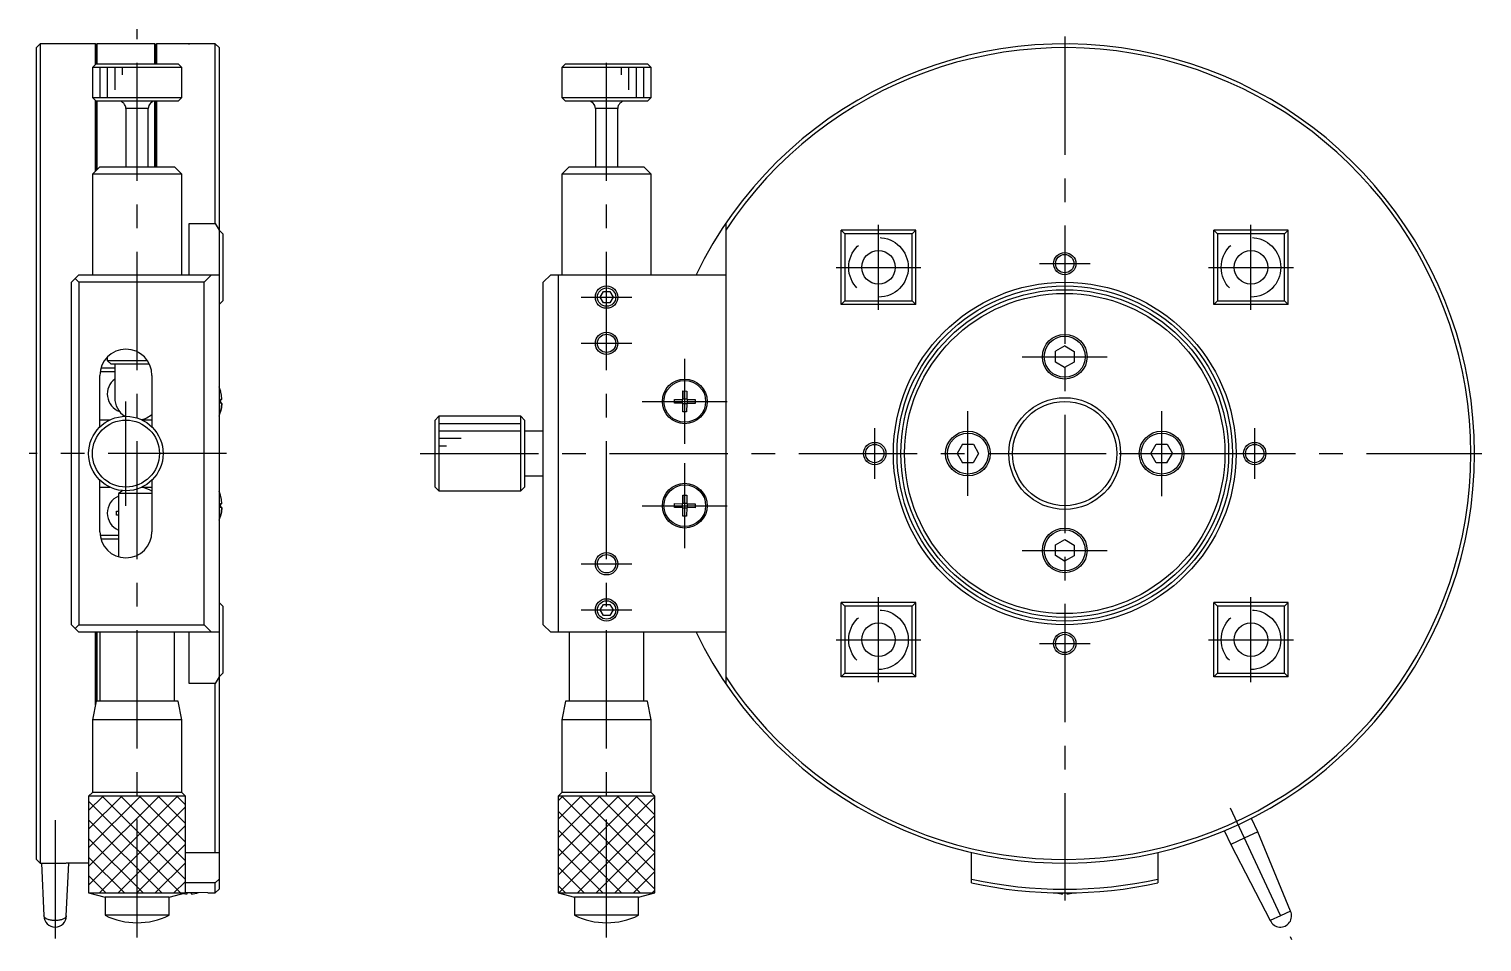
# Model space of a CAD drawing. Extents: x -2 to 428, y -8 to 252.
# Drawn here: x 232.8 to 427.9, y 71 to 193.5 of the extents above; entities that cross this region are included whole.
import ezdxf

# ---------------------------------------------------------------- set-up
doc = ezdxf.new("R2010")
doc.units = 0
doc.header["$LTSCALE"] = 0.5
doc.linetypes.add('CENTER', pattern=[50.8, 31.75, -6.35, 6.35, -6.35])
doc.linetypes.add('DASHED', pattern=[19.05, 12.7, -6.35])
for name, color, linetype in [('MSM_CENTER', 1, 'CENTER'), ('MSM_CONTINUOUS', 7, 'CONTINUOUS'), ('MSM_DASHED', 4, 'DASHED'), ('MSM_NARROW', 5, 'CONTINUOUS')]:
    doc.layers.add(name, color=color, linetype=linetype)

msp = doc.modelspace()

# ---------------------------------------------------------------- linework, layer by layer
at = {"layer": 'MSM_CENTER'}
for p, q in [((247.333699, 71.541207), (247.333699, 193.541213)), ((371.850538, 192.541213), (371.850538, 76.541213)), ((310.350538, 71.541207), (310.350538, 190.871213)), ((346.850538, 155.841213), (346.850538, 167.241213)), ((396.850538, 155.841213), (396.850538, 167.241213)), ((368.450538, 162.041213), (375.250538, 162.041213)), ((341.150538, 161.541213), (352.550538, 161.541213)), ((391.150538, 161.541213), (402.550538, 161.541213)), ((306.950538, 157.541213), (313.750538, 157.541213)), ((306.950538, 151.341213), (313.750538, 151.341213)), ((320.850538, 137.841213), (320.850538, 149.241213)), ((366.150538, 149.541213), (377.550538, 149.541213)), ((245.833699, 129.541213), (245.833699, 143.541213)), ((315.150538, 143.541213), (326.550538, 143.541213)), ((358.850538, 130.841213), (358.850538, 142.241213)), ((384.872713, 130.828141), (384.872713, 142.228141)), ((346.350538, 133.141213), (346.350538, 139.941213)), ((397.350538, 133.141213), (397.350538, 139.941213)), ((259.333699, 136.541213), (232.833699, 136.541213)), ((285.350538, 136.541213), (427.850538, 136.541213)), ((379.172713, 136.528141), (390.572713, 136.528141)), ((320.850538, 123.841213), (320.850538, 135.241213)), ((315.150538, 129.541213), (326.550538, 129.541213)), ((366.150538, 123.541213), (377.550538, 123.541213)), ((306.950538, 121.741213), (313.750538, 121.741213)), ((346.850538, 105.841213), (346.850538, 117.241213)), ((396.850538, 105.841213), (396.850538, 117.241213)), ((306.950538, 115.541213), (313.750538, 115.541213)), ((341.150538, 111.541213), (352.550538, 111.541213)), ((391.150538, 111.541213), (402.550538, 111.541213)), ((368.450538, 111.041213), (375.250538, 111.041213)), ((394.037997, 88.960054), (402.279053, 71.287053)), ((236.333699, 87.300172), (236.333699, 70.95913))]:
    msp.add_line(p, q, dxfattribs=at)
at = {"layer": 'MSM_CONTINUOUS'}
for p, q in [((234.333699, 191.541213), (233.833699, 191.041213)), ((234.333699, 191.541213), (234.333699, 81.541213)), ((237.783689, 191.541213), (234.333699, 191.541213)), ((241.733699, 191.541213), (237.833699, 191.541213)), ((241.833699, 191.441213), (241.733699, 191.541213)), ((241.733699, 188.771213), (241.733699, 191.541213)), ((241.933699, 191.541213), (241.833699, 191.441213)), ((241.833699, 191.441213), (241.833699, 188.871213)), ((241.933699, 191.541213), (241.933699, 188.871213)), ((249.733699, 191.541213), (241.933699, 191.541213)), ((249.733699, 188.871213), (249.733699, 191.541213)), ((249.833699, 191.441213), (249.733699, 191.541213)), ((249.933699, 191.541213), (249.833699, 191.441213)), ((249.833699, 188.871213), (249.833699, 191.441213)), ((249.933699, 191.541213), (249.933699, 188.871213)), ((255.408699, 191.541213), (249.933699, 191.541213)), ((254.301347, 191.530716), (254.333699, 191.530707)), ((257.833699, 191.541213), (255.633694, 191.541213)), ((257.833699, 167.440242), (257.833699, 191.541213)), ((258.333699, 191.041213), (257.833699, 191.541213)), ((233.833699, 82.041213), (233.833699, 191.041213)), ((258.333699, 191.041213), (258.333699, 78.041213)), ((241.833699, 188.871213), (241.333699, 188.371213)), ((253.333699, 188.371213), (241.333699, 188.371213)), ((241.333699, 188.371213), (241.333699, 184.371213)), ((241.833699, 188.871213), (252.833699, 188.871213)), ((253.333699, 188.371213), (252.833699, 188.871213)), ((253.333699, 184.371213), (253.333699, 188.371213)), ((304.850538, 188.871213), (304.350538, 188.371213)), ((316.350538, 188.371213), (304.350538, 188.371213)), ((304.350538, 188.371213), (304.350538, 184.371213)), ((304.850538, 188.871213), (315.850538, 188.871213)), ((316.350538, 188.371213), (315.850538, 188.871213)), ((316.350538, 184.371213), (316.350538, 188.371213)), ((241.333699, 184.371213), (253.333699, 184.371213)), ((241.333699, 184.371213), (241.833699, 183.871213)), ((241.733699, 174.441213), (241.733699, 183.971213)), ((252.833699, 183.871213), (241.833699, 183.871213)), ((241.833699, 174.541213), (241.833699, 183.871213)), ((241.933699, 183.871213), (241.933699, 174.641213)), ((249.733699, 175.041213), (249.733699, 183.866201)), ((249.833699, 183.871213), (249.833699, 175.041213)), ((249.933699, 183.871213), (249.933699, 175.041213)), ((252.833699, 183.871213), (253.333699, 184.371213)), ((304.350538, 184.371213), (316.350538, 184.371213)), ((304.350538, 184.371213), (304.850538, 183.871213)), ((315.850538, 183.871213), (304.850538, 183.871213)), ((315.850538, 183.871213), (316.350538, 184.371213)), ((248.833704, 182.871213), (245.833694, 182.871213)), ((245.833699, 182.871213), (245.833699, 175.041213)), ((248.833699, 175.041213), (248.833699, 182.871213)), ((311.850543, 182.871213), (308.850533, 182.871213)), ((308.850538, 182.871213), (308.850538, 175.041233)), ((311.850538, 175.041233), (311.850538, 182.871213)), ((242.333699, 175.041213), (241.333699, 174.041213)), ((253.333699, 174.041213), (241.333699, 174.041213)), ((241.333699, 174.041213), (241.333699, 160.541213)), ((242.333699, 175.041213), (252.333699, 175.041213)), ((253.333699, 174.041213), (252.333699, 175.041213)), ((253.333699, 160.541213), (253.333699, 174.041213)), ((305.350538, 175.041213), (304.350538, 174.041213)), ((316.350538, 174.041213), (304.350538, 174.041213)), ((304.350538, 174.041213), (304.350538, 160.541213)), ((305.350538, 175.041213), (315.350538, 175.041213)), ((316.350538, 174.041213), (315.350538, 175.041213)), ((316.350538, 160.541213), (316.350538, 174.041213)), ((254.333699, 167.440242), (257.833699, 167.440242)), ((254.333699, 160.541213), (254.333699, 167.440242)), ((257.833699, 167.440242), (258.333699, 166.541213)), ((258.333699, 166.541213), (258.833699, 166.041213)), ((258.833699, 166.041213), (258.833699, 157.041213)), ((326.350538, 167.440242), (326.350538, 105.642184)), ((341.850538, 166.541213), (342.350538, 166.041213)), ((351.850538, 166.541213), (341.850538, 166.541213)), ((341.850538, 156.541213), (341.850538, 166.541213)), ((351.350538, 166.041213), (342.350538, 166.041213)), ((342.350538, 166.041213), (342.350538, 157.041213)), ((351.350538, 166.041213), (351.850538, 166.541213)), ((351.350538, 157.041213), (351.350538, 166.041213)), ((351.850538, 156.541213), (351.850538, 166.541213)), ((401.850538, 166.541213), (391.850538, 166.541213)), ((391.850538, 166.541213), (392.350538, 166.041213)), ((391.850538, 156.541213), (391.850538, 166.541213)), ((401.350538, 166.041213), (392.350538, 166.041213)), ((392.350538, 166.041213), (392.350538, 157.041213)), ((401.850538, 166.541213), (401.350538, 166.041213)), ((401.350538, 157.041213), (401.350538, 166.041213)), ((401.850538, 156.541213), (401.850538, 166.541213)), ((238.533699, 159.541213), (239.533699, 160.541213)), ((239.033699, 160.041213), (239.533699, 159.541213)), ((239.533699, 160.541213), (258.333699, 160.541213)), ((256.333699, 159.541213), (257.333699, 160.541213)), ((301.850538, 159.541213), (302.850538, 160.541213)), ((302.850538, 160.541213), (326.350538, 160.541213)), ((303.850538, 160.541213), (303.850538, 112.541213)), ((238.533699, 113.541213), (238.533699, 159.541213)), ((256.333699, 159.541213), (239.533699, 159.541213)), ((239.533699, 159.541213), (239.533699, 113.541213)), ((256.333699, 113.541213), (256.333699, 159.541213)), ((301.850538, 113.541213), (301.850538, 159.541213)), ((309.484513, 157.541213), (309.917526, 158.291213)), ((309.917526, 158.291213), (310.783551, 158.291213)), ((310.783551, 158.291213), (311.216564, 157.541213)), ((258.333699, 156.541213), (258.833699, 157.041213)), ((309.917526, 156.791213), (309.484513, 157.541213)), ((310.783551, 156.791213), (309.917526, 156.791213)), ((311.216564, 157.541213), (310.783551, 156.791213)), ((341.850538, 156.541213), (342.350538, 157.041213)), ((351.850538, 156.541213), (341.850538, 156.541213)), ((342.350538, 157.041213), (351.350538, 157.041213)), ((351.350538, 157.041213), (351.850538, 156.541213)), ((392.350538, 157.041213), (391.850538, 156.541213)), ((401.850538, 156.541213), (391.850538, 156.541213)), ((392.350538, 157.041213), (401.350538, 157.041213)), ((401.350538, 157.041213), (401.850538, 156.541213)), ((370.594053, 148.830876), (370.607126, 150.274192)), ((371.86361, 150.98453), (370.607126, 150.274192)), ((371.86361, 150.98453), (373.107023, 150.251551)), ((373.107023, 150.251551), (373.093951, 148.808234)), ((243.333699, 149.490703), (243.333699, 149.041213)), ((243.333699, 149.041213), (248.70598, 149.041213)), ((243.333699, 149.041213), (243.833699, 148.541213)), ((248.995976, 148.541213), (243.833699, 148.541213)), ((244.333699, 148.541213), (244.333699, 144.041213)), ((371.837466, 148.097897), (370.594053, 148.830876)), ((373.093951, 148.808234), (371.837466, 148.097897)), ((242.333699, 140.111927), (242.333699, 147.041213)), ((242.369597, 147.541213), (244.333699, 147.541213)), ((242.479597, 148.041213), (244.333699, 148.041213)), ((249.333699, 147.041213), (249.333699, 140.111927)), ((258.533057, 144.943411), (258.526903, 144.93794)), ((258.526903, 144.94265), (258.533057, 144.943411)), ((258.656592, 144.378712), (258.526903, 144.94265)), ((258.72016, 143.803557), (258.656592, 144.378712)), ((320.592904, 143.803557), (320.60322, 144.94265)), ((320.60322, 144.94265), (320.593533, 143.872996)), ((320.60322, 144.94265), (321.123199, 144.93794)), ((321.123199, 144.93794), (321.112882, 143.798848)), ((258.526903, 143.293895), (258.526903, 143.813874)), ((258.526903, 143.813874), (258.656592, 143.808766)), ((258.656592, 143.793639), (258.526903, 143.788531)), ((258.533057, 143.541213), (258.526903, 143.268552)), ((258.656592, 143.288788), (258.526903, 143.293895)), ((258.526903, 142.144486), (258.656592, 142.708424)), ((258.656592, 142.703714), (258.526903, 142.139777)), ((258.72016, 143.803557), (258.527383, 143.803557)), ((258.72016, 143.798848), (258.527596, 143.798848)), ((258.656592, 143.808766), (258.72016, 143.803557)), ((258.72016, 143.798848), (258.656592, 143.793639)), ((258.72016, 143.283579), (258.656592, 143.288788)), ((258.656592, 142.708424), (258.72016, 143.283579)), ((258.72016, 143.278869), (258.656592, 142.703714)), ((258.72016, 143.278869), (258.719912, 143.278869)), ((319.449102, 143.293895), (319.453811, 143.813874)), ((320.588194, 143.283579), (319.449102, 143.293895)), ((319.453811, 143.813874), (320.592904, 143.803557)), ((320.518755, 143.284207), (320.523465, 143.804186)), ((320.577877, 142.144486), (320.588194, 143.283579)), ((320.577877, 142.144486), (320.587565, 143.21414)), ((320.587565, 143.21414), (320.588194, 143.283579)), ((321.107544, 143.20943), (320.587565, 143.21414)), ((320.592904, 143.803557), (320.593533, 143.872996)), ((320.593533, 143.872996), (321.113511, 143.868287)), ((321.108173, 143.278869), (321.097856, 142.139777)), ((322.247265, 143.268552), (321.108173, 143.278869)), ((321.112882, 143.798848), (322.251975, 143.788531)), ((321.182321, 143.798219), (321.177612, 143.27824)), ((322.251975, 143.788531), (322.247265, 143.268552)), ((243.654249, 141.041213), (242.333699, 141.041213)), ((249.333699, 141.041213), (248.013148, 141.041213)), ((258.533057, 142.139015), (258.526903, 142.144486)), ((287.850538, 141.541213), (287.350538, 141.041213)), ((287.350538, 132.041213), (287.350538, 141.041213)), ((287.850538, 141.541213), (287.850538, 131.541213)), ((298.850538, 141.541213), (287.850538, 141.541213)), ((298.850538, 131.541213), (298.850538, 141.541213)), ((299.350538, 141.041213), (298.850538, 141.541213)), ((299.350538, 141.041213), (299.350538, 132.041213)), ((321.097856, 142.139777), (320.577877, 142.144486)), ((301.850538, 139.541213), (299.350538, 139.541213)), ((358.140201, 137.797698), (357.407222, 136.554285)), ((357.407222, 136.554285), (358.117559, 135.297801)), ((358.140201, 137.797698), (359.583517, 137.784626)), ((360.293855, 136.528141), (359.560876, 135.284728)), ((359.583517, 137.784626), (360.293855, 136.528141)), ((383.407222, 136.554285), (384.140201, 137.797698)), ((384.117559, 135.297801), (383.407222, 136.554285)), ((384.140201, 137.797698), (385.583517, 137.784626)), ((385.560876, 135.284728), (386.293855, 136.528141)), ((385.583517, 137.784626), (386.293855, 136.528141)), ((359.560876, 135.284728), (358.117559, 135.297801)), ((385.560876, 135.284728), (384.117559, 135.297801)), ((242.333699, 126.041213), (242.333699, 132.970499)), ((249.333699, 132.970499), (249.333699, 126.041213)), ((299.350538, 133.541213), (301.850538, 133.541213)), ((242.333699, 132.041213), (243.654249, 132.041213)), ((249.333699, 131.163704), (244.833703, 131.163704)), ((244.833703, 131.163704), (244.833703, 122.68711)), ((248.013148, 132.041213), (249.333699, 132.041213)), ((258.533057, 130.943411), (258.526903, 130.93794)), ((258.526903, 130.94265), (258.533057, 130.943411)), ((258.656592, 130.378712), (258.526903, 130.94265)), ((287.350538, 132.041213), (287.850538, 131.541213)), ((287.850538, 131.541213), (298.850538, 131.541213)), ((298.850538, 131.541213), (299.350538, 132.041213)), ((320.592904, 129.803557), (320.60322, 130.94265)), ((320.60322, 130.94265), (320.593533, 129.872996)), ((320.60322, 130.94265), (321.123199, 130.93794)), ((321.123199, 130.93794), (321.112882, 129.798848)), ((244.575109, 128.281213), (244.575109, 128.801213)), ((244.575109, 128.801213), (244.790614, 128.801213)), ((258.526903, 129.293895), (258.526903, 129.813874)), ((258.526903, 129.813874), (258.656592, 129.808766)), ((258.656592, 129.793639), (258.526903, 129.788531)), ((258.533057, 129.541213), (258.526903, 129.268552)), ((258.656592, 129.288788), (258.526903, 129.293895)), ((258.72016, 129.803557), (258.527383, 129.803557)), ((258.72016, 129.798848), (258.527596, 129.798848)), ((258.72016, 129.803557), (258.656592, 130.378712)), ((258.656592, 129.808766), (258.72016, 129.803557)), ((258.72016, 129.798848), (258.656592, 129.793639)), ((258.72016, 129.283579), (258.656592, 129.288788)), ((258.656592, 128.708424), (258.72016, 129.283579)), ((258.72016, 129.278869), (258.656592, 128.703714)), ((258.72016, 129.278869), (258.719912, 129.278869)), ((319.449102, 129.293895), (319.453811, 129.813874)), ((320.588194, 129.283579), (319.449102, 129.293895)), ((319.453811, 129.813874), (320.592904, 129.803557)), ((320.518755, 129.284207), (320.523465, 129.804186)), ((320.577877, 128.144486), (320.588194, 129.283579)), ((320.577877, 128.144486), (320.587565, 129.21414)), ((320.587565, 129.21414), (320.588194, 129.283579)), ((321.107544, 129.20943), (320.587565, 129.21414)), ((320.592904, 129.803557), (320.593533, 129.872996)), ((320.593533, 129.872996), (321.113511, 129.868287)), ((321.108173, 129.278869), (321.097856, 128.139777)), ((322.247265, 129.268552), (321.108173, 129.278869)), ((321.112882, 129.798848), (322.251975, 129.788531)), ((321.182321, 129.798219), (321.177612, 129.27824)), ((322.251975, 129.788531), (322.247265, 129.268552)), ((244.790614, 128.281213), (244.575109, 128.281213)), ((258.526903, 128.144486), (258.656592, 128.708424)), ((258.656592, 128.703714), (258.526903, 128.139777)), ((258.533057, 128.139015), (258.526903, 128.144486)), ((321.097856, 128.139777), (320.577877, 128.144486)), ((244.833703, 125.541213), (242.369597, 125.541213)), ((244.833703, 125.041213), (242.479597, 125.041213)), ((370.607126, 124.274192), (371.86361, 124.98453)), ((371.86361, 124.98453), (373.107023, 124.251551)), ((370.594053, 122.830876), (370.607126, 124.274192)), ((373.107023, 124.251551), (373.093951, 122.808234)), ((371.837466, 122.097897), (370.594053, 122.830876)), ((373.093951, 122.808234), (371.837466, 122.097897)), ((258.833699, 116.041213), (258.333699, 116.541213)), ((258.833699, 116.041213), (258.833699, 107.041213)), ((309.484513, 115.541213), (309.917526, 116.291213)), ((309.917526, 114.791213), (309.484513, 115.541213)), ((309.917526, 116.291213), (310.783551, 116.291213)), ((310.783551, 116.291213), (311.216564, 115.541213)), ((311.216564, 115.541213), (310.783551, 114.791213)), ((341.850538, 106.541213), (341.850538, 116.541213)), ((342.350538, 116.041213), (341.850538, 116.541213)), ((351.850538, 116.541213), (341.850538, 116.541213)), ((342.350538, 116.041213), (342.350538, 107.041213)), ((351.350538, 116.041213), (342.350538, 116.041213)), ((351.350538, 116.041213), (351.850538, 116.541213)), ((351.350538, 107.041213), (351.350538, 116.041213)), ((351.850538, 106.541213), (351.850538, 116.541213)), ((401.850538, 116.541213), (391.850538, 116.541213)), ((392.350538, 116.041213), (391.850538, 116.541213)), ((391.850538, 106.541213), (391.850538, 116.541213)), ((401.350538, 116.041213), (392.350538, 116.041213)), ((392.350538, 116.041213), (392.350538, 107.041213)), ((401.850538, 116.541213), (401.350538, 116.041213)), ((401.350538, 107.041213), (401.350538, 116.041213)), ((401.850538, 106.541213), (401.850538, 116.541213)), ((239.533699, 112.541213), (238.533699, 113.541213)), ((239.533699, 113.541213), (239.033699, 113.041213)), ((239.533699, 113.541213), (256.333699, 113.541213)), ((257.333699, 112.541213), (256.333699, 113.541213)), ((302.850538, 112.541213), (301.850538, 113.541213)), ((310.783551, 114.791213), (309.917526, 114.791213)), ((258.333699, 112.541213), (239.533699, 112.541213)), ((241.733699, 102.791197), (241.733699, 112.541213)), ((241.833699, 112.541213), (241.833699, 103.291213)), ((241.933699, 112.541213), (241.933699, 103.291213)), ((242.333699, 112.541213), (242.333699, 103.291213)), ((252.333699, 103.291213), (252.333699, 112.541213)), ((254.333699, 105.642184), (254.333699, 112.541213)), ((326.350538, 112.541213), (302.850538, 112.541213)), ((305.350538, 112.541213), (305.350538, 103.291213)), ((315.350538, 103.291213), (315.350538, 112.541213)), ((257.833699, 105.642184), (254.333699, 105.642184)), ((258.333699, 106.541213), (257.833699, 105.642184)), ((257.833699, 82.9805), (257.833699, 105.642184)), ((258.333699, 106.541213), (258.833699, 107.041213)), ((341.850538, 106.541213), (342.350538, 107.041213)), ((351.850538, 106.541213), (341.850538, 106.541213)), ((342.350538, 107.041213), (351.350538, 107.041213)), ((351.850538, 106.541213), (351.350538, 107.041213)), ((392.350538, 107.041213), (391.850538, 106.541213)), ((401.850538, 106.541213), (391.850538, 106.541213)), ((392.350538, 107.041213), (401.350538, 107.041213)), ((401.850538, 106.541213), (401.350538, 107.041213)), ((241.833702, 103.291213), (241.333703, 100.791214)), ((252.833696, 103.291213), (241.833702, 103.291213)), ((253.333695, 100.791214), (252.833696, 103.291213)), ((304.850541, 103.291213), (304.350542, 100.791214)), ((315.850535, 103.291213), (304.850541, 103.291213)), ((316.350534, 100.791214), (315.850535, 103.291213)), ((241.333703, 100.791214), (241.333703, 91.041209)), ((253.333695, 100.791214), (241.333703, 100.791214)), ((253.333695, 91.041209), (253.333695, 100.791214)), ((316.350534, 100.791214), (304.350542, 100.791214)), ((304.350542, 100.791214), (304.350542, 91.041209)), ((316.350534, 91.041209), (316.350534, 100.791214)), ((241.333703, 91.041209), (240.8337, 90.541207)), ((253.833698, 90.541207), (240.8337, 90.541207)), ((240.8337, 90.541207), (240.8337, 77.541206)), ((253.333695, 91.041209), (241.333703, 91.041209)), ((253.833698, 90.541207), (253.333695, 91.041209)), ((253.833698, 77.541206), (253.833698, 90.541207)), ((304.350542, 91.041209), (303.850539, 90.541207)), ((316.850537, 90.541207), (303.850539, 90.541207)), ((303.850539, 90.541207), (303.850539, 77.541206)), ((316.350534, 91.041209), (304.350542, 91.041209)), ((316.850537, 90.541207), (316.350534, 91.041209)), ((316.850537, 77.541206), (316.850537, 90.541207)), ((393.281927, 85.849048), (394.127164, 84.036433)), ((397.752395, 85.726906), (396.907158, 87.539521)), ((395.939779, 84.881669), (394.127164, 84.036433)), ((394.127164, 84.036433), (399.440427, 73.825202)), ((397.752395, 85.726906), (395.939779, 84.881669)), ((402.159351, 75.093057), (397.752395, 85.726906)), ((233.833699, 82.041213), (234.333699, 81.541213)), ((253.833698, 82.9805), (258.333699, 82.9805)), ((359.350538, 78.880568), (359.350538, 82.9805)), ((384.350538, 82.9805), (384.350538, 78.880568)), ((234.333699, 81.541213), (237.783689, 81.541213)), ((234.493572, 81.541213), (234.834007, 74.446277)), ((237.83339, 74.446277), (238.173825, 81.541213)), ((240.8337, 81.541213), (237.833699, 81.541213)), ((257.833699, 78.880568), (253.833698, 78.880568)), ((257.833699, 78.880568), (258.333699, 79.392285)), ((257.833699, 77.541213), (257.833699, 78.880568)), ((257.833699, 77.541213), (258.333699, 78.041213)), ((240.8337, 77.541206), (243.033699, 76.951718)), ((240.8337, 77.541206), (253.833698, 77.541206)), ((243.033699, 76.951718), (243.033699, 74.541207)), ((251.633699, 76.951718), (243.033699, 76.951718)), ((251.633699, 76.951718), (253.833698, 77.541206)), ((251.633699, 74.541207), (251.633699, 76.951718)), ((256.833699, 77.541213), (253.833675, 77.592082)), ((254.073699, 77.578632), (254.593699, 77.578632)), ((254.073699, 77.406261), (254.073699, 77.578632)), ((254.593699, 77.578632), (254.593699, 77.406261)), ((255.592288, 77.578632), (255.595632, 77.571777)), ((256.833368, 77.541213), (257.833699, 77.541213)), ((303.850539, 77.541206), (306.050538, 76.951718)), ((303.850539, 77.541206), (316.850537, 77.541206)), ((314.650538, 76.951718), (306.050538, 76.951718)), ((306.050538, 76.951718), (306.050538, 74.541207)), ((314.650538, 76.951718), (316.850537, 77.541206)), ((314.650538, 74.541207), (314.650538, 76.951718)), ((371.590538, 77.406261), (371.590538, 77.541786)), ((372.110538, 77.541786), (372.110538, 77.406261)), ((234.842184, 74.391797), (234.834007, 74.446277)), ((234.861421, 74.337816), (234.842184, 74.391797)), ((234.891576, 74.284735), (234.861421, 74.337816)), ((234.932425, 74.232947), (234.891576, 74.284735)), ((234.983665, 74.182836), (234.932425, 74.232947)), ((235.044917, 74.134774), (234.983665, 74.182836)), ((235.115725, 74.089118), (235.044917, 74.134774)), ((237.622481, 74.134774), (237.551672, 74.089118)), ((237.683732, 74.182836), (237.622481, 74.134774)), ((237.734972, 74.232947), (237.683732, 74.182836)), ((237.775821, 74.284735), (237.734972, 74.232947)), ((237.805976, 74.337816), (237.775821, 74.284735)), ((237.825213, 74.391797), (237.805976, 74.337816)), ((237.83339, 74.446277), (237.825213, 74.391797)), ((251.633699, 74.541207), (243.033699, 74.541207)), ((314.650538, 74.541207), (306.050538, 74.541207)), ((400.799889, 74.45913), (399.440427, 73.825202)), ((402.159351, 75.093057), (400.799889, 74.45913)), ((235.195565, 74.046205), (235.115725, 74.089118)), ((235.283846, 74.006354), (235.195565, 74.046205)), ((235.379911, 73.969861), (235.283846, 74.006354)), ((235.483049, 73.936996), (235.379911, 73.969861)), ((235.592495, 73.908003), (235.483049, 73.936996)), ((235.707438, 73.883097), (235.592495, 73.908003)), ((235.827025, 73.862462), (235.707438, 73.883097)), ((235.950368, 73.846252), (235.827025, 73.862462)), ((236.076555, 73.834587), (235.950368, 73.846252)), ((236.204648, 73.827553), (236.076555, 73.834587)), ((236.333699, 73.825202), (236.204648, 73.827553)), ((236.462749, 73.827553), (236.333699, 73.825202)), ((236.590842, 73.834587), (236.462749, 73.827553)), ((236.717029, 73.846252), (236.590842, 73.834587)), ((236.840373, 73.862462), (236.717029, 73.846252)), ((236.959959, 73.883097), (236.840373, 73.862462)), ((237.074902, 73.908003), (236.959959, 73.883097)), ((237.184348, 73.936996), (237.074902, 73.908003)), ((237.287486, 73.969861), (237.184348, 73.936996)), ((237.383552, 74.006354), (237.287486, 73.969861)), ((237.471832, 74.046205), (237.383552, 74.006354)), ((237.551672, 74.089118), (237.471832, 74.046205))]:
    msp.add_line(p, q, dxfattribs=at)
for centre, radius in [((346.850538, 161.541213), 2.25), ((371.850538, 162.041213), 1.2295), ((396.850538, 161.541213), 2.25), ((310.350538, 157.541213), 1.2295), ((371.850538, 136.541213), 23), ((371.850538, 136.541213), 22.5), ((371.850538, 136.541213), 22), ((371.850538, 136.541213), 21.5), ((310.350538, 151.341213), 1.2295), ((371.850538, 149.541213), 3), ((371.850538, 149.541213), 2.75), ((320.850538, 143.541213), 3), ((320.850538, 143.541213), 2.8), ((371.850538, 136.541213), 7.5), ((371.850538, 136.541213), 7), ((245.833699, 136.541213), 5), ((245.833699, 136.541213), 4.5), ((358.850538, 136.541213), 3), ((358.850538, 136.541213), 2.75), ((384.850538, 136.541213), 3), ((384.850538, 136.541213), 2.75), ((346.350538, 136.541213), 1.2295), ((397.350538, 136.541213), 1.2295), ((320.850538, 129.541213), 3), ((320.850538, 129.541213), 2.8), ((371.850538, 123.541213), 3), ((371.850538, 123.541213), 2.75), ((310.350538, 121.741213), 1.2295), ((310.350538, 115.541213), 1.2295), ((346.850538, 111.541213), 2.25), ((396.850538, 111.541213), 2.25), ((371.850538, 111.041213), 1.2295)]:
    msp.add_circle(centre, radius, dxfattribs=at)
for centre, radius, start, end in [((371.850538, 136.541213), 55, 205.872096, 154.12786383), ((371.850538, 136.541213), 54.5, 213.398488, 146.601512), ((244.833699, 182.871213), 1, 0, 90), ((249.833699, 182.871213), 1, 90, 180), ((307.850538, 182.871213), 1, 0, 90), ((312.850538, 182.871213), 1, 90, 180), ((245.833699, 147.041213), 3.5, 0, 180), ((245.833699, 144.541213), 2.5, 126.869898, 249.752897), ((253.733699, 143.541213), 5, 16.286444, 23.073918), ((247.333699, 144.041213), 3, 180, 236.525485), ((247.333699, 144.041213), 3, 280.85465, 311.810315), ((253.733699, 143.541213), 5, 336.926082, 343.713556), ((245.833699, 128.541213), 2.5, 113.578078, 246.421922), ((247.333699, 128.041209), 3.999997, 118.461752, 128.682189), ((247.333699, 128.041209), 3.999997, 59.999972, 81.554197), ((253.733699, 129.541213), 5, 16.286444, 23.073918), ((253.733699, 129.541213), 5, 336.926082, 343.713556), ((245.833699, 126.041213), 3.5, 180, 0), ((371.850538, 136.541213), 58.5, 257.662183, 282.337817), ((371.850538, 136.541213), 59, 257.768366, 282.231634), ((254.333699, 81.891213), 4.492483, 260.024225, 266.682184), ((254.333699, 81.891213), 4.492483, 273.317816, 286.26943), ((371.850538, 81.891213), 4.492483, 254.954144, 266.682184), ((371.850538, 81.891213), 4.492483, 273.317816, 285.045856), ((236.333699, 74.45913), 1.5, 180, 0), ((247.333699, 83.286208), 9.745001, 243.816209, 296.183791), ((310.350541, 83.286208), 9.745001, 243.816202, 296.183785), ((400.799889, 74.45913), 1.5, 205, 25.00002176)]:
    msp.add_arc(centre, radius, start, end, dxfattribs=at)
at = {"layer": 'MSM_DASHED'}
for centre in [(346.850538, 161.541213), (396.850538, 161.541213), (346.850538, 111.541213), (396.850538, 111.541213)]:
    msp.add_circle(centre, 4, dxfattribs=at)
at = {"layer": 'MSM_NARROW'}
for p, q in [((255.408869, 191.536358), (253.033704, 191.541213)), ((255.633694, 191.541213), (255.408869, 191.536358)), ((370.550543, 191.541213), (370.550543, 191.525848)), ((373.150533, 191.525848), (373.150533, 191.541213)), ((242.333699, 188.371213), (242.333699, 184.371213)), ((243.333699, 188.371213), (243.333699, 184.371213)), ((244.333699, 188.371213), (244.333699, 185.371213)), ((245.333699, 188.371213), (245.333699, 187.371213)), ((312.350538, 187.371213), (312.350538, 188.371213)), ((313.350538, 185.371213), (313.350538, 188.371213)), ((314.350538, 184.371213), (314.350538, 188.371213)), ((315.350538, 184.371213), (315.350538, 188.371213)), ((298.850538, 140.541213), (287.850538, 140.541213)), ((298.850538, 139.541213), (287.850538, 139.541213)), ((290.850538, 138.541213), (287.850538, 138.541213)), ((288.850538, 137.541213), (287.850538, 137.541213)), ((240.8337, 88.595957), (242.77895, 90.541207)), ((240.8337, 86.095957), (245.27895, 90.541207)), ((240.8337, 83.595957), (247.77895, 90.541207)), ((240.8337, 81.095957), (250.27895, 90.541207)), ((240.8337, 78.595957), (252.77895, 90.541207)), ((240.8337, 89.863804), (253.156298, 77.541206)), ((242.656297, 90.541207), (253.833698, 79.363806)), ((245.156297, 90.541207), (253.833698, 81.863806)), ((247.656297, 90.541207), (253.833698, 84.363806)), ((250.156297, 90.541207), (253.833698, 86.863806)), ((252.656297, 90.541207), (253.833698, 89.363806)), ((303.850539, 89.929636), (304.46211, 90.541207)), ((303.850539, 87.429636), (306.96211, 90.541207)), ((303.850539, 84.929636), (309.46211, 90.541207)), ((303.850539, 82.429636), (311.96211, 90.541207)), ((303.850539, 79.929636), (314.46211, 90.541207)), ((303.962109, 77.541206), (316.850537, 90.429634)), ((304.339457, 90.541207), (316.850537, 78.030127)), ((306.839457, 90.541207), (316.850537, 80.530127)), ((309.339457, 90.541207), (316.850537, 83.030127)), ((311.839457, 90.541207), (316.850537, 85.530127)), ((314.339457, 90.541207), (316.850537, 88.030127)), ((316.839457, 90.541207), (316.850537, 90.530127)), ((242.278949, 77.541206), (253.833698, 89.095955)), ((303.850539, 88.530125), (314.839458, 77.541206)), ((306.462109, 77.541206), (316.850537, 87.929634)), ((240.8337, 87.363804), (250.656298, 77.541206)), ((244.778949, 77.541206), (253.833698, 86.595955)), ((303.850539, 86.030125), (312.339458, 77.541206)), ((240.8337, 84.863804), (248.156298, 77.541206)), ((247.278949, 77.541206), (253.833698, 84.095955)), ((308.962109, 77.541206), (316.850537, 85.429634)), ((240.8337, 82.363804), (245.656298, 77.541206)), ((303.850539, 83.530125), (309.839458, 77.541206)), ((311.462109, 77.541206), (316.850537, 82.929634)), ((249.778949, 77.541206), (253.833698, 81.595955)), ((303.850539, 81.030125), (307.339458, 77.541206)), ((313.962109, 77.541206), (316.850537, 80.429634)), ((240.8337, 79.863804), (243.156298, 77.541206)), ((252.278949, 77.541206), (253.833698, 79.095955)), ((303.850539, 78.530125), (304.839458, 77.541206)), ((316.462109, 77.541206), (316.850537, 77.929634))]:
    msp.add_line(p, q, dxfattribs=at)
for centre in [(371.850538, 162.041213), (310.350538, 157.541213), (310.350538, 151.341213), (346.350538, 136.541213), (397.350538, 136.541213), (310.350538, 121.741213), (310.350538, 115.541213), (371.850538, 111.041213)]:
    msp.add_circle(centre, 1.5, dxfattribs=at)

doc.saveas('drawing.dxf')
